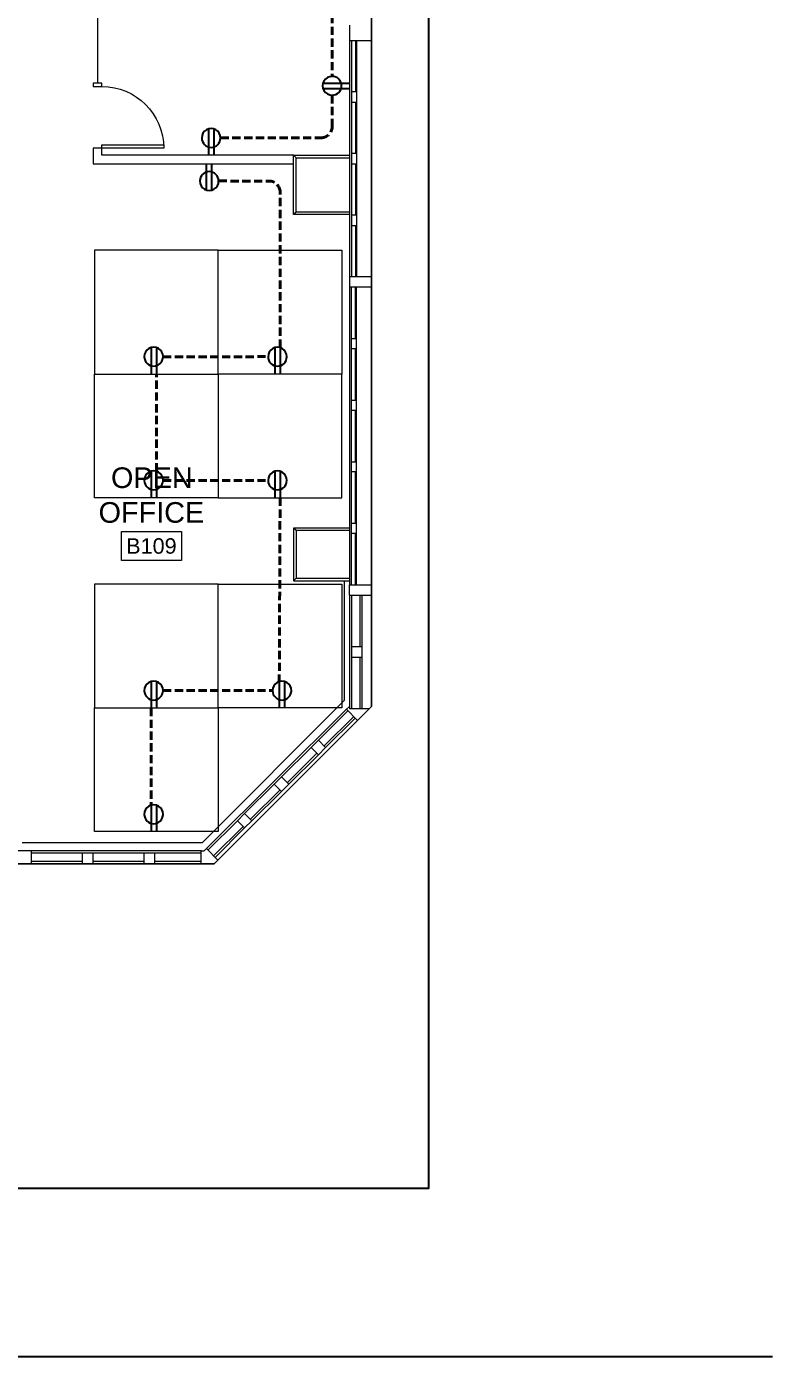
# Model space of a CAD drawing. Header units: inches. Extents: x 4293 to 10865, y -6935 to 441.
# Drawn here: x 10431 to 10865, y -6935 to -6161 of the extents above; entities that cross this region are included whole.
import ezdxf
from ezdxf.enums import TextEntityAlignment as Align

# ---------------------------------------------------------------- set-up
doc = ezdxf.new("R2010")
doc.units = ezdxf.units.IN
doc.header["$MEASUREMENT"] = 0
doc.linetypes.add('Hidden', pattern=[6.859843, 4.8, -2.059843])
doc.layers.get('Defpoints').update_dxf_attribs({"color": 104})
for name, color, linetype, lineweight in [('ARCH-BLOCK', 8, 'Continuous', 0), ('E-POWR-CONDUIT', 6, 'Hidden', 40), ('E-POWR-RECEPTACLES', 54, 'Continuous', 25)]:
    doc.layers.add(name, color=color, linetype=linetype, lineweight=lineweight)
doc.styles.add('DB', font='arial.ttf')

# ---------------------------------------------------------------- blocks, each defined once
blk = doc.blocks.new('fp')
at = {"layer": 'ARCH-BLOCK'}
for p, q in [((11513.78, 2944.65), (11513.78, 3808.93)), ((11513.78, 3799.29), (11513.78, 2944.65)), ((11354.39, 3471.46), (11354.39, 3307.62)), ((11500.89, 3341.37), (11500.89, 3332.39)), ((11500.89, 3332.39), (11513.78, 3332.39)), ((11500.89, 3332.39), (11500.89, 3194.87)), ((11502.09, 3332.39), (11502.09, 3302.51)), ((11504.49, 3332.39), (11504.49, 3302.51)), ((11505.09, 3332.39), (11505.09, 3302.51)), ((11356.89, 3307.62), (11351.89, 3307.62)), ((11351.89, 3307.62), (11351.89, 3305.62)), ((11351.89, 3305.62), (11356.89, 3305.62)), ((11356.89, 3305.62), (11356.89, 3307.62)), ((11505.09, 3302.51), (11502.09, 3302.51)), ((11502.09, 3302.51), (11502.09, 3296.51)), ((11505.09, 3302.51), (11505.09, 3296.51)), ((11502.09, 3296.51), (11505.09, 3296.51)), ((11502.09, 3296.51), (11502.09, 3266.63)), ((11504.49, 3296.51), (11504.49, 3266.63)), ((11505.09, 3296.51), (11505.09, 3266.63)), ((11356.89, 3269.62), (11351.89, 3269.62)), ((11351.89, 3269.62), (11351.89, 3260.62)), ((11356.89, 3269.62), (11356.89, 3271.62)), ((11356.89, 3271.62), (11392.89, 3271.62)), ((11356.89, 3265.62), (11356.89, 3269.62)), ((11392.89, 3269.62), (11356.89, 3269.62)), ((11392.89, 3271.62), (11392.89, 3269.62)), ((11505.09, 3266.63), (11502.09, 3266.63)), ((11502.09, 3266.63), (11502.09, 3260.63)), ((11505.09, 3266.63), (11505.09, 3260.63)), ((11351.89, 3260.62), (11468.47, 3260.62)), ((11468.47, 3265.62), (11356.89, 3265.62)), ((11468.47, 3231.01), (11468.47, 3265.62)), ((11468.47, 3265.62), (11500.89, 3265.62)), ((11468.47, 3260.62), (11468.47, 3265.62)), ((11469.97, 3264.12), (11468.47, 3265.62)), ((11469.97, 3232.51), (11469.97, 3264.12)), ((11469.97, 3264.12), (11500.89, 3264.12)), ((11502.09, 3260.63), (11505.09, 3260.63)), ((11502.09, 3260.63), (11502.09, 3230.75)), ((11504.49, 3260.63), (11504.49, 3230.75)), ((11505.09, 3260.63), (11505.09, 3230.75)), ((11469.97, 3232.51), (11468.47, 3231.01)), ((11500.89, 3231.01), (11468.47, 3231.01)), ((11500.89, 3232.51), (11469.97, 3232.51)), ((11505.09, 3230.75), (11502.09, 3230.75)), ((11502.09, 3230.75), (11502.09, 3224.75)), ((11505.09, 3230.75), (11505.09, 3224.75)), ((11502.09, 3224.75), (11505.09, 3224.75)), ((11502.09, 3224.75), (11502.09, 3194.87)), ((11504.49, 3224.75), (11504.49, 3194.87)), ((11505.09, 3224.75), (11505.09, 3194.87)), ((11424.58, 3210.26), (11352.58, 3210.26)), ((11352.58, 3210.26), (11352.58, 3138.26)), ((11424.58, 3210.26), (11496.58, 3210.26)), ((11424.58, 3138.26), (11424.58, 3210.26)), ((11424.58, 3138.26), (11424.58, 3210.26)), ((11496.58, 3210.26), (11496.58, 3138.26)), ((11500.89, 3194.87), (11500.89, 3188.87)), ((11513.78, 3194.87), (11500.89, 3194.87)), ((11513.78, 3188.87), (11500.89, 3188.87)), ((11500.89, 3188.87), (11500.89, 3015.47)), ((11502.09, 3158.99), (11502.09, 3188.87)), ((11504.49, 3158.99), (11504.49, 3188.87)), ((11505.09, 3158.99), (11505.09, 3188.87)), ((11502.09, 3158.99), (11505.09, 3158.99)), ((11502.09, 3152.99), (11502.09, 3158.99)), ((11505.09, 3152.99), (11505.09, 3158.99)), ((11505.09, 3152.99), (11502.09, 3152.99)), ((11502.09, 3123.11), (11502.09, 3152.99)), ((11504.49, 3123.11), (11504.49, 3152.99)), ((11505.09, 3123.11), (11505.09, 3152.99)), ((11352.58, 3138.26), (11424.58, 3138.26)), ((11352.58, 3066.26), (11352.58, 3138.26)), ((11352.58, 3138.26), (11424.58, 3138.26)), ((11496.58, 3138.26), (11424.58, 3138.26)), ((11496.58, 3138.26), (11424.58, 3138.26)), ((11424.58, 3138.26), (11424.58, 3066.26)), ((11424.58, 3138.26), (11424.58, 3066.26)), ((11496.58, 3066.26), (11496.58, 3138.26)), ((11502.09, 3123.11), (11505.09, 3123.11)), ((11502.09, 3117.11), (11502.09, 3123.11)), ((11505.09, 3117.11), (11505.09, 3123.11)), ((11505.09, 3117.11), (11502.09, 3117.11)), ((11502.09, 3087.23), (11502.09, 3117.11)), ((11504.49, 3087.23), (11504.49, 3117.11)), ((11505.09, 3087.23), (11505.09, 3117.11)), ((11502.09, 3081.23), (11502.09, 3087.23)), ((11502.09, 3087.23), (11505.09, 3087.23)), ((11505.09, 3081.23), (11502.09, 3081.23)), ((11502.09, 3051.35), (11502.09, 3081.23)), ((11504.49, 3051.35), (11504.49, 3081.23)), ((11505.09, 3081.23), (11505.09, 3087.23)), ((11505.09, 3051.35), (11505.09, 3081.23)), ((11424.58, 3066.26), (11352.58, 3066.26)), ((11424.58, 3066.26), (11496.58, 3066.26)), ((11502.09, 3051.35), (11505.09, 3051.35)), ((11502.09, 3045.35), (11502.09, 3051.35)), ((11505.09, 3045.35), (11505.09, 3051.35)), ((11368.28, 3029.69), (11368.28, 3046.64)), ((11368.28, 3046.64), (11403.11, 3046.64)), ((11403.11, 3046.64), (11403.11, 3029.69)), ((11500.89, 3048.62), (11468.47, 3048.62)), ((11468.47, 3048.62), (11468.47, 3017.86)), ((11469.97, 3047.12), (11468.47, 3048.62)), ((11500.89, 3047.12), (11469.97, 3047.12)), ((11469.97, 3047.12), (11469.97, 3019.36)), ((11502.09, 3015.47), (11502.09, 3045.35)), ((11505.09, 3045.35), (11502.09, 3045.35)), ((11504.49, 3015.47), (11504.49, 3045.35)), ((11505.09, 3015.47), (11505.09, 3045.35)), ((11403.11, 3029.69), (11368.28, 3029.69)), ((11469.97, 3019.36), (11468.47, 3017.86)), ((11469.97, 3019.36), (11500.89, 3019.36)), ((11424.58, 3015.91), (11352.58, 3015.91)), ((11352.58, 3015.91), (11352.58, 2943.91)), ((11424.58, 3015.91), (11496.58, 3015.91)), ((11424.58, 2943.91), (11424.58, 3015.91)), ((11424.58, 2943.91), (11424.58, 3015.91)), ((11468.47, 3017.86), (11500.89, 3017.86)), ((11496.58, 3015.91), (11496.58, 2943.91)), ((11497.86, 3017.86), (11497.86, 2948.23)), ((11500.89, 3009.47), (11500.89, 3015.47)), ((11500.89, 3015.47), (11513.78, 3015.47)), ((11500.89, 3009.47), (11513.78, 3009.47)), ((11500.89, 3009.47), (11500.89, 2943.47)), ((11502.09, 3009.47), (11502.09, 2979.47)), ((11506.89, 3009.47), (11506.89, 2979.47)), ((11508.09, 3009.47), (11508.09, 2979.47)), ((11508.09, 2979.47), (11502.09, 2979.47)), ((11502.09, 2979.47), (11502.09, 2973.47)), ((11502.09, 2973.47), (11508.09, 2973.47)), ((11502.09, 2973.47), (11502.09, 2943.47)), ((11506.89, 2973.47), (11506.89, 2943.47)), ((11508.09, 2979.47), (11508.09, 2973.47)), ((11508.09, 2973.47), (11508.09, 2943.47)), ((11352.58, 2943.91), (11424.58, 2943.91)), ((11352.58, 2871.91), (11352.58, 2943.91)), ((11352.58, 2943.91), (11424.58, 2943.91)), ((11497.86, 2948.23), (11415.26, 2865.41)), ((11499.2, 2943.09), (11417.67, 2862.04)), ((11513.78, 2944.65), (11422.23, 2853.09)), ((11422.23, 2853.09), (11513.78, 2944.65)), ((11496.58, 2943.91), (11424.58, 2943.91)), ((11424.58, 2943.91), (11424.58, 2871.91)), ((11482.85, 2925.15), (11500.04, 2942.24)), ((11499.2, 2943.09), (11500.89, 2944.78)), ((11505.69, 2936.56), (11499.2, 2943.09)), ((11512.6, 2943.47), (11500.89, 2943.47)), ((11486.24, 2921.75), (11503.43, 2938.84)), ((11487.08, 2920.9), (11504.27, 2937.99)), ((11461.41, 2903.83), (11478.6, 2920.92)), ((11478.6, 2920.92), (11482.85, 2925.15)), ((11482.83, 2916.67), (11478.6, 2920.92)), ((11482.83, 2916.67), (11487.08, 2920.9)), ((11482.85, 2925.15), (11487.08, 2920.9)), ((11464.79, 2900.43), (11481.98, 2917.52)), ((11465.64, 2899.58), (11482.83, 2916.67)), ((11457.15, 2899.6), (11461.41, 2903.83)), ((11461.41, 2903.83), (11465.64, 2899.58)), ((11439.96, 2882.51), (11457.15, 2899.6)), ((11443.35, 2879.11), (11460.54, 2896.2)), ((11444.19, 2878.26), (11461.38, 2895.35)), ((11461.38, 2895.35), (11457.15, 2899.6)), ((11461.38, 2895.35), (11465.64, 2899.58)), ((11435.71, 2878.28), (11439.96, 2882.51)), ((11439.96, 2882.51), (11444.19, 2878.26)), ((11424.58, 2871.91), (11352.58, 2871.91)), ((11418.52, 2861.19), (11435.71, 2878.28)), ((11421.9, 2857.79), (11439.09, 2874.88)), ((11422.75, 2856.94), (11439.94, 2874.03)), ((11439.94, 2874.03), (11435.71, 2878.28)), ((11439.94, 2874.03), (11444.19, 2878.26)), ((11415.26, 2865.41), (11310.43, 2865.41)), ((11315.71, 2860.77), (11273.03, 2860.77)), ((11315.71, 2860.77), (11315.71, 2853.09)), ((11414.59, 2860.77), (11315.71, 2860.77)), ((11315.71, 2859.57), (11345.59, 2859.57)), ((11345.59, 2853.09), (11345.59, 2859.57)), ((11345.59, 2859.57), (11351.59, 2859.57)), ((11351.59, 2859.57), (11351.59, 2853.09)), ((11351.59, 2859.57), (11381.47, 2859.57)), ((11381.47, 2853.09), (11381.47, 2859.57)), ((11381.47, 2859.57), (11387.47, 2859.57)), ((11387.47, 2859.57), (11387.47, 2853.09)), ((11387.47, 2859.57), (11414.59, 2859.57)), ((11414.59, 2860.77), (11416.39, 2860.77)), ((11414.59, 2853.09), (11414.59, 2860.77)), ((11416.39, 2860.77), (11417.67, 2862.04)), ((11417.67, 2862.04), (11424.4, 2855.27)), ((11422.23, 2853.09), (9725.28, 2853.09)), ((9725.28, 2853.09), (11422.23, 2853.09)), ((11315.71, 2854.77), (11345.59, 2854.77)), ((11351.59, 2854.77), (11381.47, 2854.77)), ((11387.47, 2854.77), (11414.59, 2854.77))]:
    blk.add_line(p, q, dxfattribs=at)
at = {"layer": 'ARCH-BLOCK', "extrusion": (0, 0, -1)}
blk.add_arc((-11356.89, 3269.62), 36, 90, 180, dxfattribs=at)
at = {"layer": 'ARCH-BLOCK', "style": 'DB'}
for s, p in [('OPEN', (11362.18, 3071.91)), ('OFFICE', (11354.96, 3051.69))]:
    blk.add_text(s, height=12, dxfattribs=at).set_placement(p)
blk.add_text('B109', height=9, dxfattribs=at).set_placement((11385.7, 3038.17), align=Align.MIDDLE_CENTER)
blk = doc.blocks.new('*U193')
for p, q in [((-1.79, 17.6), (-1.79, 0)), ((1.79, 17.6), (1.79, 0))]:
    blk.add_line(p, q)
blk.add_lwpolyline([(-6.27, 11.51, 1), (6.27, 11.51, 1.013368)], format="xyb", close=True)
blk = doc.blocks.new('*U187')
for p, q in [((-1.79, 17.6), (-1.79, 0)), ((1.79, 17.6), (1.79, 0))]:
    blk.add_line(p, q)
blk.add_lwpolyline([(-6.27, 11.51, 1), (6.27, 11.51, 1.013368)], format="xyb", close=True)

msp = doc.modelspace()

# ---------------------------------------------------------------- linework, layer by layer
msp.add_line((4292.9, -6935.44), (10864.57, -6935.44))
at = {"layer": 'Defpoints'}
msp.add_lwpolyline([(8708.52, -5396.32), (10664.38, -5396.32), (10664.38, -6837.75), (8708.52, -6837.75)], close=True, dxfattribs=at)
at = {"layer": 'E-POWR-CONDUIT'}
for p, q in [((10608.33, -6051.75), (10608.4, -6190.42)), ((10608.4, -6201.34), (10608.35, -6219.82)), ((10543.44, -6226.2), (10601.95, -6226.2)), ((10542.35, -6251.31), (10571.72, -6251.33)), ((10578.11, -6348.32), (10578.11, -6257.72)), ((10510.01, -6353.63), (10571.09, -6353.55)), ((10506.11, -6420.32), (10506.11, -6363.64)), ((10510.01, -6425.63), (10571.09, -6425.63)), ((10578.11, -6435.64), (10577.64, -6542.68)), ((10510.01, -6547.91), (10573.74, -6547.91)), ((10502.99, -6558), (10502.99, -6614.68))]:
    msp.add_line(p, q, dxfattribs=at)
for centre, start, end in [((10601.95, -6219.8), 270, 359.83287), ((10571.71, -6257.72), 0, 89.95969)]:
    msp.add_arc(centre, 6.4, start, end, dxfattribs=at)

# ---------------------------------------------------------------- block references
at = {"layer": 'ARCH-BLOCK'}
msp.add_blockref('fp', (-882.47, -9501.91), dxfattribs=at)
at = {"layer": 'E-POWR-RECEPTACLES', "lineweight": -3, "xscale": 0.8708079098164961, "yscale": 0.8708079098164961, "zscale": 0.8708079098164961}
for name, p, rotation in [('*U187', (10618.42, -6195.88), 89.99999999999997), ('*U193', (10536.89, -6241.29), 180)]:
    msp.add_blockref(name, p, dxfattribs=dict(at, rotation=rotation))
for p in [(10537.98, -6236.29), (10504.55, -6363.64), (10576.55, -6363.64), (10504.55, -6435.64), (10576.55, -6435.64), (10504.55, -6558), (10579.2, -6558), (10504.55, -6630)]:
    msp.add_blockref('*U193', p, dxfattribs=at)

doc.saveas('drawing.dxf')
